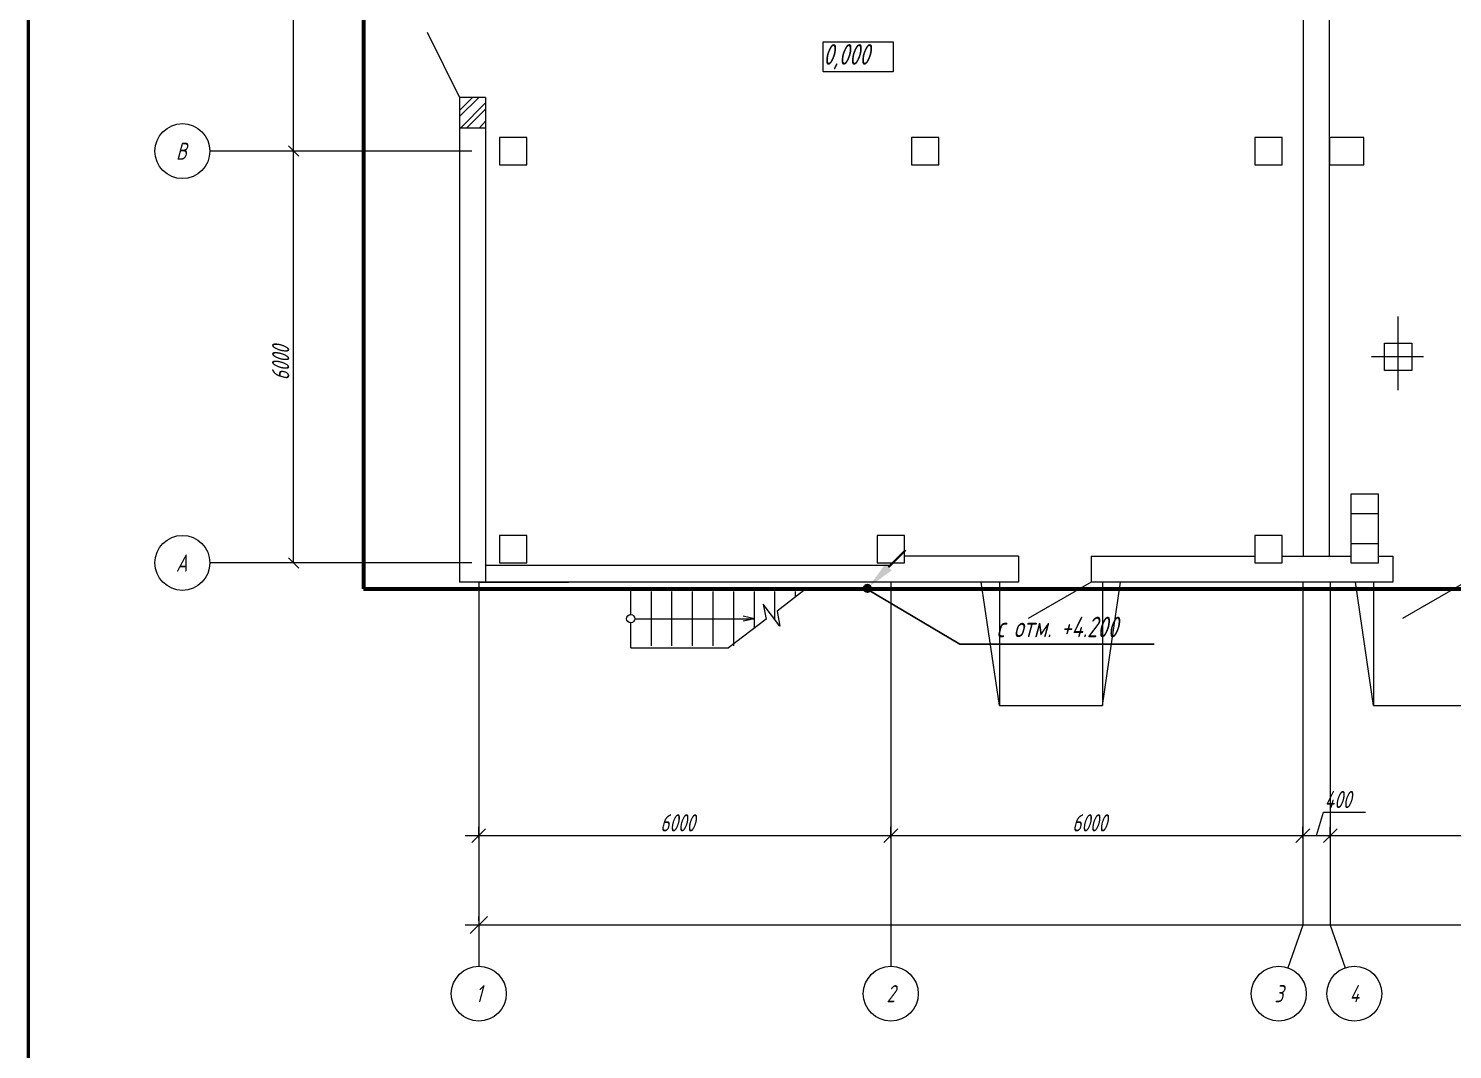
# Model space of a CAD drawing. Header units: millimetres. Extents: x 1663 to 6300, y 431 to 1491.
# Drawn here: x 4249.2 to 4550.3, y 1007.3 to 1223.3 of the extents above; entities that cross this region are included whole.
import ezdxf
from ezdxf.enums import TextEntityAlignment as Align

# ---------------------------------------------------------------- set-up
doc = ezdxf.new("R2010")
doc.units = ezdxf.units.MM
for name, color, linetype, lineweight in [('Линия связи (Вновь)', 3, 'Continuous', 60), ('Строительный', 251, 'Continuous', 13), ('Текст', 2, 'Continuous', 25), ('Формат - толстая линия', 7, 'Continuous', 50), ('Элемент эл. схем', 7, 'Continuous', 35)]:
    doc.layers.add(name, color=color, linetype=linetype, lineweight=lineweight)
doc.styles.add('Simplex', font='simplex.shx', dxfattribs={"width": 0.7, "oblique": 15})

# ---------------------------------------------------------------- blocks, each defined once
blk = doc.blocks.new('A$C178B2837')
at = {"layer": 'Строительный', "ltscale": 100}
for p, q in [((167.26, 220.71), (167.26, 375.11)), ((171.06, 220.71), (171.06, 375.11)), ((20.18, 279.71), (20.18, 339.71)), ((39.66, 297.03), (44.34, 287.52)), ((97.32, 295.63), (107.51, 295.63)), ((97.32, 291.26), (97.32, 295.63)), ((107.51, 295.63), (107.51, 291.26)), ((107.51, 291.26), (97.32, 291.26)), ((48.16, 287.52), (44.34, 287.52)), ((44.36, 287.52), (44.36, 216.91)), ((44.36, 285.63), (46.25, 287.52)), ((44.36, 287.43), (44.46, 287.52)), ((44.36, 284.74), (47.15, 287.52)), ((44.55, 283.12), (48.16, 286.74)), ((48.16, 287.52), (48.16, 216.91)), ((45.44, 283.12), (48.16, 285.84)), ((44.36, 283.12), (48.16, 283.12)), ((47.24, 283.12), (48.16, 284.05)), ((48.14, 283.12), (48.16, 283.15)), ((20.93, 278.96), (19.43, 280.46)), ((19.43, 280.46), (20.93, 278.96)), ((54.16, 281.71), (50.16, 281.71)), ((50.16, 281.71), (50.16, 277.71)), ((54.16, 277.71), (54.16, 281.71)), ((114.16, 281.71), (110.16, 281.71)), ((110.16, 281.71), (110.16, 277.71)), ((114.16, 277.71), (114.16, 281.71)), ((164.16, 281.71), (160.16, 281.71)), ((160.16, 281.71), (160.16, 277.71)), ((164.16, 277.71), (164.16, 281.71)), ((176.06, 281.71), (171.06, 281.71)), ((171.06, 281.71), (171.06, 277.71)), ((176.06, 277.71), (176.06, 281.71)), ((46.16, 279.71), (8, 279.71)), ((19.88, 279.71), (19.68, 279.71)), ((19.88, 279.71), (19.68, 279.71)), ((20.18, 219.71), (20.18, 279.71)), ((50.16, 277.71), (54.16, 277.71)), ((110.16, 277.71), (114.16, 277.71)), ((160.16, 277.71), (164.16, 277.71)), ((171.06, 277.71), (176.06, 277.71)), ((181.06, 244.86), (181.06, 255.63)), ((179.06, 247.72), (179.06, 251.72)), ((179.06, 251.72), (183.06, 251.72)), ((183.06, 251.72), (183.06, 247.72)), ((184.75, 249.72), (177.16, 249.72)), ((183.06, 247.72), (179.06, 247.72)), ((178.16, 229.71), (174.16, 229.71)), ((174.16, 229.71), (174.16, 219.71)), ((178.16, 219.71), (178.16, 229.71)), ((174.16, 226.89), (178.16, 226.89)), ((54.16, 223.71), (50.16, 223.71)), ((50.16, 223.71), (50.16, 219.71)), ((54.16, 219.71), (54.16, 223.71)), ((109.16, 223.71), (105.16, 223.71)), ((105.16, 223.71), (105.16, 219.71)), ((109.16, 219.71), (109.16, 223.71)), ((164.16, 223.71), (160.16, 223.71)), ((160.16, 223.71), (160.16, 219.71)), ((164.16, 219.71), (164.16, 223.71)), ((174.16, 222.54), (178.16, 222.54)), ((19.43, 220.46), (20.93, 218.96)), ((125.76, 220.71), (109.16, 220.71)), ((109.16, 219.71), (109.16, 220.71)), ((109.16, 219.71), (109.16, 220.71)), ((125.76, 220.71), (125.76, 216.91)), ((136.36, 220.71), (136.36, 216.91)), ((136.36, 220.71), (160.16, 220.71)), ((164.16, 220.71), (174.16, 220.71)), ((167.16, 220.69), (167.16, 220.71)), ((178.16, 220.71), (180.26, 220.71)), ((180.26, 220.71), (180.26, 216.91)), ((46.16, 219.71), (8, 219.71)), ((19.88, 219.71), (19.68, 219.71)), ((107.16, 219.31), (48.16, 219.31)), ((50.16, 219.71), (54.16, 219.71)), ((105.16, 219.71), (109.16, 219.71)), ((160.16, 219.71), (164.16, 219.71)), ((174.16, 219.71), (178.16, 219.71)), ((125.76, 216.91), (44.36, 216.91)), ((47.16, 216.91), (60.23, 216.91)), ((47.16, 216.91), (47.16, 160.94)), ((69.29, 212.18), (69.29, 215.83)), ((69.29, 215.83), (94.69, 215.83)), ((94.94, 216.02), (90.59, 212.7)), ((107.16, 216.91), (107.16, 160.94)), ((122.97, 198.91), (120.31, 216.91)), ((122.97, 216.91), (122.97, 198.91)), ((136.36, 216.91), (127.18, 211.61)), ((180.26, 216.91), (136.36, 216.91)), ((137.97, 216.91), (137.97, 198.91)), ((137.97, 198.91), (140.62, 216.91)), ((177.76, 216.91), (161.26, 216.91)), ((167.16, 216.91), (167.16, 166.94)), ((171.16, 216.91), (171.16, 166.94)), ((177.47, 198.91), (174.81, 216.91)), ((177.47, 216.91), (177.47, 198.91)), ((190.86, 216.91), (181.68, 211.61)), ((72.29, 207.63), (72.29, 215.53)), ((75.29, 207.63), (75.29, 215.53)), ((78.29, 207.63), (78.29, 215.53)), ((81.29, 207.63), (81.29, 215.53)), ((84.29, 207.63), (84.29, 215.53)), ((87.29, 210.19), (87.29, 215.53)), ((91.01, 210.51), (88.58, 213.69)), ((88.58, 213.69), (89, 211.49)), ((90.29, 211.44), (90.29, 215.53)), ((93.29, 214.77), (93.29, 215.53)), ((69.89, 211.58), (87.29, 211.58)), ((87.29, 211.58), (85.68, 211.95)), ((87.29, 211.58), (85.68, 211.2)), ((90.59, 212.7), (91.01, 210.51)), ((69.29, 207.33), (69.29, 210.98)), ((89, 211.49), (83.54, 207.33)), ((69.29, 207.33), (83.54, 207.33)), ((122.97, 198.91), (137.97, 198.91)), ((177.47, 198.91), (192.47, 198.91)), ((169.16, 179.98), (170.18, 183.38)), ((170.18, 183.38), (176.27, 183.38)), ((48.16, 180.98), (46.16, 178.98)), ((47.16, 179.6), (47.16, 181.23)), ((108.16, 180.98), (106.16, 178.98)), ((106.16, 178.98), (108.16, 180.98)), ((107.16, 179.6), (107.16, 181.23)), ((107.16, 179.6), (107.16, 181.23)), ((166.16, 178.98), (168.16, 180.98)), ((168.16, 180.98), (166.16, 178.98)), ((167.16, 179.6), (167.16, 181.23)), ((167.16, 179.6), (167.16, 181.23)), ((172.16, 180.98), (170.16, 178.98)), ((170.16, 178.98), (172.16, 180.98)), ((171.16, 179.6), (171.16, 181.23)), ((171.16, 179.6), (171.16, 181.23)), ((45.16, 179.98), (109.16, 179.98)), ((105.16, 179.98), (169.16, 179.98)), ((165.16, 179.98), (173.16, 179.98)), ((169.16, 179.98), (233.16, 179.98)), ((48.41, 168.19), (45.91, 165.69)), ((47.16, 167.57), (47.16, 168.19)), ((657.16, 166.94), (45.16, 166.94)), ((167.16, 166.94), (164.98, 160.72)), ((171.16, 166.94), (173.34, 160.72))]:
    blk.add_line(p, q, dxfattribs=at)
for centre, radius in [((4, 279.71), 4), ((4, 219.71), 4), ((69.29, 211.58), 0.6), ((47.16, 156.94), 4), ((107.16, 156.94), 4), ((163.66, 156.94), 4), ((174.66, 156.94), 4)]:
    blk.add_circle(centre, radius, dxfattribs=at)
at = {"layer": 'Строительный', "ltscale": 100, "style": 'Simplex', "oblique": 15, "width": 0.7}
for s, height, p in [('0,000', 3, (97.32, 292.3)), ('В', 2.5, (3.06, 278.44)), ('А', 2.5, (3.06, 218.44)), ('400', 2.5, (170.34, 183.98)), ('6000', 2.5, (73.57, 180.58)), ('6000', 2.5, (133.57, 180.58))]:
    blk.add_text(s, height=height, dxfattribs=at).set_placement(p)
blk.add_text('6000', height=2.5, rotation=90, dxfattribs=at).set_placement((19.56, 246.31))
for s, p in [('1', (47.16, 156.94)), ('2', (107.16, 156.94)), ('3', (163.66, 156.94)), ('4', (174.66, 156.94))]:
    blk.add_text(s, height=2.5, dxfattribs=at).set_placement(p, align=Align.MIDDLE_CENTER)

msp = doc.modelspace()

# ---------------------------------------------------------------- hatches: boundary and pattern name
at = {"layer": 'Элемент эл. схем'}
h = msp.add_hatch(color=256, dxfattribs=at)
h.dxf.hatch_style = 1
h.paths.add_polyline_path([(4427.31, 1104.84, 1), (4425.85, 1104.84, 1)])

# ---------------------------------------------------------------- linework, layer by layer
at = {"layer": 'Линия связи (Вновь)'}
for p, q in [((4320, 1377.11), (4320, 1104.72)), ((4320, 1104.72), (4426.41, 1104.72)), ((4426.41, 1104.72), (4748.05, 1104.72))]:
    msp.add_line(p, q, dxfattribs=at)
at = {"layer": 'Текст', "ltscale": 100}
for p, q in [((4426.41, 1104.72), (4446.15, 1093.05)), ((4446.15, 1093.05), (4487.25, 1093.05))]:
    msp.add_line(p, q, dxfattribs=at)
at = {"layer": 'Формат - толстая линия'}
msp.add_lwpolyline([(4249.19, 1489.07), (5256.24, 1489.07), (5256.24, 757.36), (4249.19, 757.36)], close=True, dxfattribs=at)
at = {"layer": 'Элемент эл. схем'}
msp.add_line((4431.04, 1109.32), (4434.63, 1112.92), dxfattribs=at)
msp.add_circle((4426.58, 1104.84), 0.726, dxfattribs=at)
msp.add_solid([(4430.36, 1110.01), (4431.73, 1108.64), (4426.93, 1105.22)], dxfattribs=at)

# ---------------------------------------------------------------- block references
at = {"layer": 'Линия связи (Вновь)', "xscale": 1.452, "yscale": 1.452, "zscale": 1.452}
msp.add_blockref('A$C178B2837', (4275.93, 791.22), dxfattribs=at)

# ---------------------------------------------------------------- texts
at = {"layer": 'Текст', "ltscale": 100, "insert": (4466.7, 1094.5), "char_height": 4.356, "attachment_point": 8, "style": 'Simplex'}
msp.add_mtext_dynamic_manual_height_columns('с отм. +4.200', width=27.0901, gutter_width=12.5, heights=[0], dxfattribs=at)

doc.saveas('drawing.dxf')
